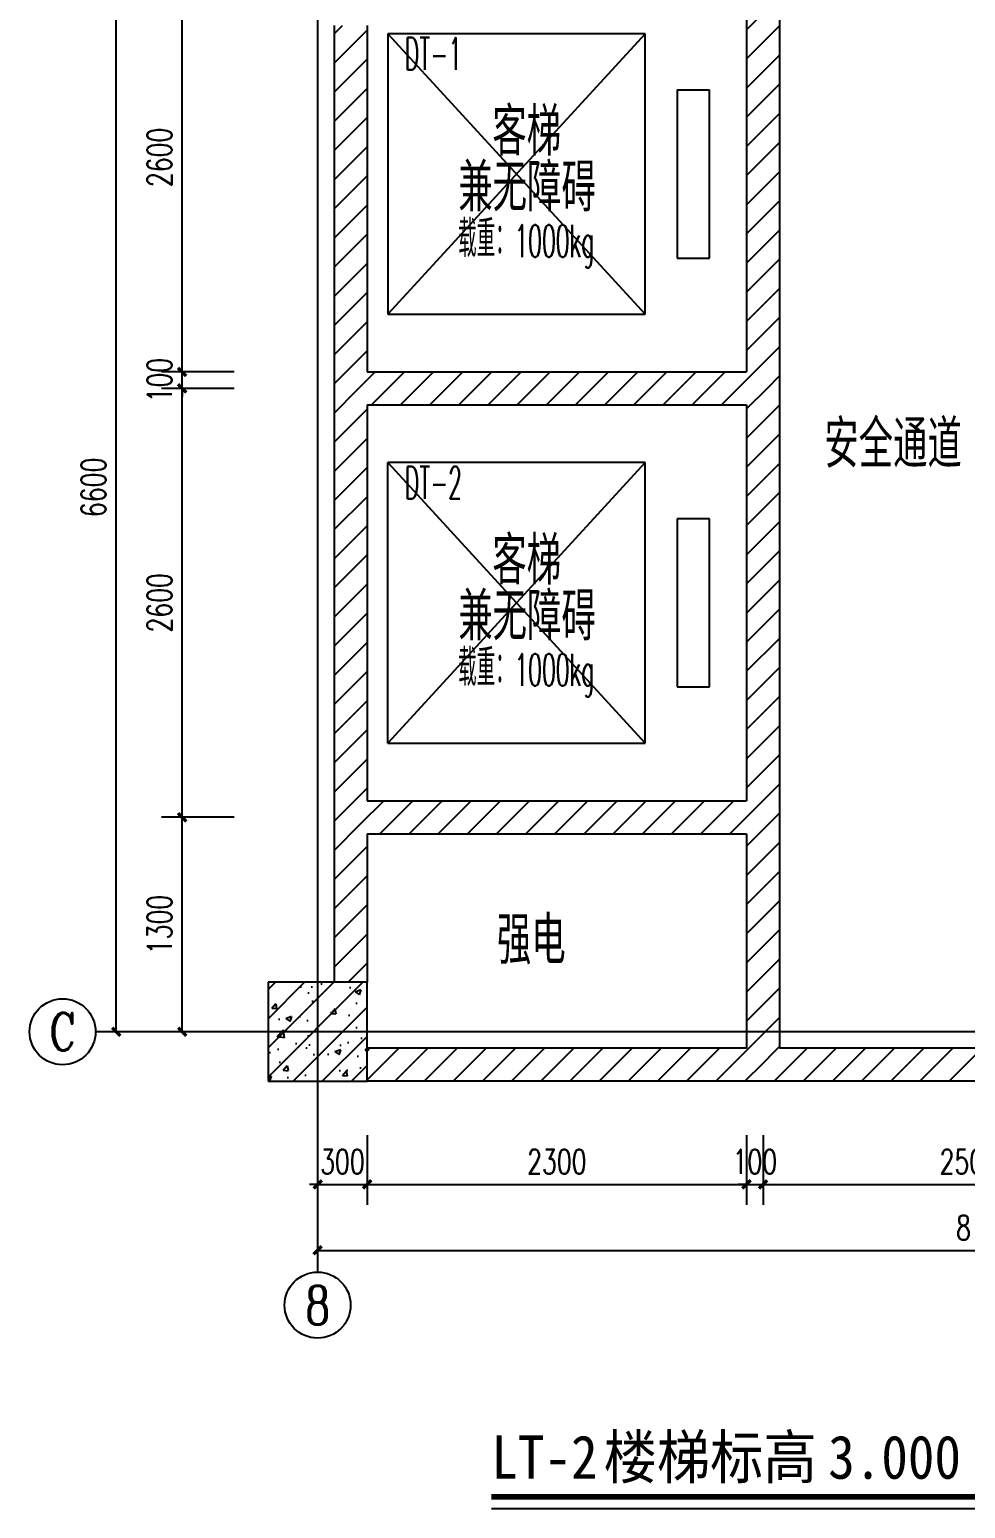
# Model space of a CAD drawing. Extents: x 1738711 to 2346805, y 1189731 to 2516152.
# Drawn here: x 2002364 to 2008037, y 1383537 to 1392502 of the extents above; entities that cross this region are included whole.
import ezdxf
from ezdxf.enums import TextEntityAlignment as Align

# ---------------------------------------------------------------- set-up
doc = ezdxf.new("R2010")
doc.units = 0
doc.header["$LTSCALE"] = 1000
doc.header["$MEASUREMENT"] = 0
doc.linetypes.add('复件 140224通州运河二期售楼部条件图_t3$0$X-ME SHAFT SH$0$X-B2$0$WATER_LINE', pattern=[0])
for name, color, linetype in [('AR-TEXT', 7, 'Continuous'), ('AXIS', 3, 'Continuous'), ('AXIS_TEXT', 7, 'Continuous'), ('COLUMN', 9, 'Continuous'), ('DIM_SYMB', 3, 'Continuous'), ('DOTE', 1, 'Continuous'), ('EVTR', 2, 'Continuous'), ('PUB_DIM', 3, 'Continuous'), ('PUB_HATCH', 8, 'Continuous'), ('PUB_TEXT', 7, 'Continuous'), ('WALL', 40, 'Continuous')]:
    doc.layers.add(name, color=color, linetype=linetype)
doc.styles.add('_TCH_AXIS', font='COMPLEX', dxfattribs={"bigfont": 'GBCBIG'})
doc.styles.add('_TCH_DIM_T3', font='SIMPLEX', dxfattribs={"width": 0.705882, "bigfont": 'GBCBIG'})
doc.styles.add('COMPLEX', font='COMPLEX')
doc.styles.get("Standard").update_dxf_attribs({"font": 'gbenor.shx', "bigfont": 'gbcbig.shx'})
doc.styles.add('黑体', font='simhei_0.ttf', dxfattribs={"width": 0.9})
doc.dimstyles.new('_TCH_ARCH&&50', dxfattribs={"dimtxt": 148.75, "dimasz": 50, "dimexe": 125, "dimexo": 150, "dimgap": 63.125, "dimtad": 1, "dimdec": 0, "dimzin": 0, "dimdsep": 46, "dimtxsty": '_TCH_DIM_T3', "dimblk": 'ARCHTICK', "dimcen": 0.09, "dimclrt": 7, "dimazin": 2, "dimtfac": 1, "dimtdec": 0, "dimtix": 1, "dimtmove": 2, "dimatfit": 3, "dimfxl": 50, "dimtolj": 1, "dimtzin": 0, "dimarcsym": 0})
pattern_1 = [(45, (0, 89.76), (-88.388383, 88.388383), [])]

# ---------------------------------------------------------------- blocks, each defined once
blk = doc.blocks.new('_ArchTick')
at = {"color": 0, "linetype": 'ByBlock', "const_width": 0.4}
blk.add_lwpolyline([(-0.5, -0.5), (0.5, 0.5)], dxfattribs=at)
blk = doc.blocks.new('*D1462')
at = {"layer": 'Defpoints', "color": 0, "transparency": 16777216}
for p in [(2002888.9, 1393026.7), (2003353.6, 1393026.7), (2003353.6, 1386426.7)]:
    blk.add_point(p, dxfattribs=at)
at = {"layer": 'PUB_DIM', "color": 0, "lineweight": -2, "transparency": 16777216}
for p, q in [((2003203.6, 1393026.7), (2002763.9, 1393026.7)), ((2002888.9, 1386426.7), (2002888.9, 1393026.7)), ((2003203.6, 1386426.7), (2002763.9, 1386426.7))]:
    blk.add_line(p, q, dxfattribs=at)
at = {"layer": 'PUB_DIM', "color": 0, "lineweight": -2, "transparency": 16777216, "xscale": 50, "yscale": 50, "zscale": 50}
for p, rotation in [((2002888.9, 1393026.7), 90), ((2002888.9, 1386426.7), 270)]:
    blk.add_blockref('_ArchTick', p, dxfattribs=dict(at, rotation=rotation))
at = {"layer": 'PUB_DIM', "color": 7, "transparency": 16777216, "insert": (2002751.4, 1389726.7), "char_height": 148.75, "attachment_point": 5, "rotation": 90, "style": '_TCH_DIM_T3'}
blk.add_mtext('\\A1;6600', dxfattribs=at)
blk = doc.blocks.new('*D1463')
at = {"layer": 'Defpoints', "color": 0, "transparency": 16777216}
for p in [(2003288.9, 1387726.7), (2003753.6, 1387726.7), (2003753.6, 1386426.7)]:
    blk.add_point(p, dxfattribs=at)
at = {"layer": 'PUB_DIM', "color": 0, "lineweight": -2, "transparency": 16777216}
for p, q in [((2003603.6, 1387726.7), (2003163.9, 1387726.7)), ((2003288.9, 1386426.7), (2003288.9, 1387726.7)), ((2003603.6, 1386426.7), (2003163.9, 1386426.7))]:
    blk.add_line(p, q, dxfattribs=at)
at = {"layer": 'PUB_DIM', "color": 0, "lineweight": -2, "transparency": 16777216, "xscale": 50, "yscale": 50, "zscale": 50}
for p, rotation in [((2003288.9, 1387726.7), 90), ((2003288.9, 1386426.7), 270)]:
    blk.add_blockref('_ArchTick', p, dxfattribs=dict(at, rotation=rotation))
at = {"layer": 'PUB_DIM', "color": 7, "transparency": 16777216, "insert": (2003151.4, 1387076.7), "char_height": 148.75, "attachment_point": 5, "rotation": 90, "style": '_TCH_DIM_T3'}
blk.add_mtext('\\A1;1300', dxfattribs=at)
blk = doc.blocks.new('*D1464')
at = {"layer": 'Defpoints', "color": 0, "transparency": 16777216}
for p in [(2003288.9, 1390326.7), (2003753.6, 1390326.7), (2003753.6, 1387726.7)]:
    blk.add_point(p, dxfattribs=at)
at = {"layer": 'PUB_DIM', "color": 0, "lineweight": -2, "transparency": 16777216}
for p, q in [((2003603.6, 1390326.7), (2003163.9, 1390326.7)), ((2003288.9, 1387726.7), (2003288.9, 1390326.7)), ((2003603.6, 1387726.7), (2003163.9, 1387726.7))]:
    blk.add_line(p, q, dxfattribs=at)
at = {"layer": 'PUB_DIM', "color": 0, "lineweight": -2, "transparency": 16777216, "xscale": 50, "yscale": 50, "zscale": 50}
for p, rotation in [((2003288.9, 1390326.7), 90), ((2003288.9, 1387726.7), 270)]:
    blk.add_blockref('_ArchTick', p, dxfattribs=dict(at, rotation=rotation))
at = {"layer": 'PUB_DIM', "color": 7, "transparency": 16777216, "insert": (2003151.4, 1389026.7), "char_height": 148.75, "attachment_point": 5, "rotation": 90, "style": '_TCH_DIM_T3'}
blk.add_mtext('\\A1;2600', dxfattribs=at)
blk = doc.blocks.new('*D1465')
at = {"layer": 'Defpoints', "color": 0, "transparency": 16777216}
for p in [(2003288.9, 1390426.7), (2003753.6, 1390426.7), (2003753.6, 1390326.7)]:
    blk.add_point(p, dxfattribs=at)
at = {"layer": 'PUB_DIM', "color": 0, "lineweight": -2, "transparency": 16777216}
for p, q in [((2003603.6, 1390426.7), (2003163.9, 1390426.7)), ((2003288.9, 1390426.7), (2003288.9, 1390476.7)), ((2003288.9, 1390326.7), (2003288.9, 1390426.7)), ((2003603.6, 1390326.7), (2003163.9, 1390326.7)), ((2003288.9, 1390326.7), (2003288.9, 1390276.7))]:
    blk.add_line(p, q, dxfattribs=at)
at = {"layer": 'PUB_DIM', "color": 0, "lineweight": -2, "transparency": 16777216, "xscale": 50, "yscale": 50, "zscale": 50}
for p, rotation in [((2003288.9, 1390426.7), 270), ((2003288.9, 1390326.7), 90)]:
    blk.add_blockref('_ArchTick', p, dxfattribs=dict(at, rotation=rotation))
at = {"layer": 'PUB_DIM', "color": 7, "transparency": 16777216, "insert": (2003151.4, 1390376.7), "char_height": 148.75, "attachment_point": 5, "rotation": 90, "style": '_TCH_DIM_T3'}
blk.add_mtext('\\A1;100', dxfattribs=at)
blk = doc.blocks.new('*D1466')
at = {"layer": 'Defpoints', "color": 0, "transparency": 16777216}
for p in [(2003288.9, 1393026.7), (2003753.6, 1393026.7), (2003753.6, 1390426.7)]:
    blk.add_point(p, dxfattribs=at)
at = {"layer": 'PUB_DIM', "color": 0, "lineweight": -2, "transparency": 16777216}
for p, q in [((2003603.6, 1393026.7), (2003163.9, 1393026.7)), ((2003288.9, 1390426.7), (2003288.9, 1393026.7)), ((2003603.6, 1390426.7), (2003163.9, 1390426.7))]:
    blk.add_line(p, q, dxfattribs=at)
at = {"layer": 'PUB_DIM', "color": 0, "lineweight": -2, "transparency": 16777216, "xscale": 50, "yscale": 50, "zscale": 50}
for p, rotation in [((2003288.9, 1393026.7), 90), ((2003288.9, 1390426.7), 270)]:
    blk.add_blockref('_ArchTick', p, dxfattribs=dict(at, rotation=rotation))
at = {"layer": 'PUB_DIM', "color": 7, "transparency": 16777216, "insert": (2003151.4, 1391726.7), "char_height": 148.75, "attachment_point": 5, "rotation": 90, "style": '_TCH_DIM_T3'}
blk.add_mtext('\\A1;2600', dxfattribs=at)
blk = doc.blocks.new('*D1477')
at = {"layer": 'Defpoints', "color": 0, "transparency": 16777216}
for p in [(2004110.1, 1385550.2), (2012210.1, 1385550.2), (2012210.1, 1385101.6)]:
    blk.add_point(p, dxfattribs=at)
at = {"layer": 'PUB_DIM', "color": 0, "lineweight": -2, "transparency": 16777216}
for p, q in [((2004110.1, 1385400.2), (2004110.1, 1384976.6)), ((2012210.1, 1385400.2), (2012210.1, 1384976.6)), ((2004110.1, 1385101.6), (2012210.1, 1385101.6))]:
    blk.add_line(p, q, dxfattribs=at)
at = {"layer": 'PUB_DIM', "color": 0, "lineweight": -2, "transparency": 16777216, "xscale": 50, "yscale": 50, "zscale": 50, "rotation": 180}
blk.add_blockref('_ArchTick', (2004110.1, 1385101.6), dxfattribs=at)
at = {"layer": 'PUB_DIM', "color": 0, "lineweight": -2, "transparency": 16777216, "xscale": 50, "yscale": 50, "zscale": 50}
blk.add_blockref('_ArchTick', (2012210.1, 1385101.6), dxfattribs=at)
at = {"layer": 'PUB_DIM', "color": 7, "transparency": 16777216, "insert": (2008160.1, 1385239.1), "char_height": 148.75, "attachment_point": 5, "style": '_TCH_DIM_T3'}
blk.add_mtext('\\A1;8100', dxfattribs=at)
blk = doc.blocks.new('*D1478')
at = {"layer": 'Defpoints', "color": 0, "transparency": 16777216}
for p in [(2004110.1, 1385950.2), (2004410.1, 1385950.2), (2004410.1, 1385501.6)]:
    blk.add_point(p, dxfattribs=at)
at = {"layer": 'PUB_DIM', "color": 0, "lineweight": -2, "transparency": 16777216}
for p, q in [((2004110.1, 1385800.2), (2004110.1, 1385376.6)), ((2004410.1, 1385800.2), (2004410.1, 1385376.6)), ((2004110.1, 1385501.6), (2004060.1, 1385501.6)), ((2004110.1, 1385501.6), (2004410.1, 1385501.6)), ((2004410.1, 1385501.6), (2004460.1, 1385501.6))]:
    blk.add_line(p, q, dxfattribs=at)
at = {"layer": 'PUB_DIM', "color": 0, "lineweight": -2, "transparency": 16777216, "xscale": 50, "yscale": 50, "zscale": 50}
blk.add_blockref('_ArchTick', (2004110.1, 1385501.6), dxfattribs=at)
at = {"layer": 'PUB_DIM', "color": 0, "lineweight": -2, "transparency": 16777216, "xscale": 50, "yscale": 50, "zscale": 50, "rotation": 180}
blk.add_blockref('_ArchTick', (2004410.1, 1385501.6), dxfattribs=at)
at = {"layer": 'PUB_DIM', "color": 7, "transparency": 16777216, "insert": (2004260.1, 1385639.1), "char_height": 148.75, "attachment_point": 5, "style": '_TCH_DIM_T3'}
blk.add_mtext('\\A1;300', dxfattribs=at)
blk = doc.blocks.new('*D1479')
at = {"layer": 'Defpoints', "color": 0, "transparency": 16777216}
for p in [(2004410.1, 1385950.2), (2006710.1, 1385950.2), (2006710.1, 1385501.6)]:
    blk.add_point(p, dxfattribs=at)
at = {"layer": 'PUB_DIM', "color": 0, "lineweight": -2, "transparency": 16777216}
for p, q in [((2004410.1, 1385800.2), (2004410.1, 1385376.6)), ((2006710.1, 1385800.2), (2006710.1, 1385376.6)), ((2004410.1, 1385501.6), (2006710.1, 1385501.6))]:
    blk.add_line(p, q, dxfattribs=at)
at = {"layer": 'PUB_DIM', "color": 0, "lineweight": -2, "transparency": 16777216, "xscale": 50, "yscale": 50, "zscale": 50, "rotation": 180}
blk.add_blockref('_ArchTick', (2004410.1, 1385501.6), dxfattribs=at)
at = {"layer": 'PUB_DIM', "color": 0, "lineweight": -2, "transparency": 16777216, "xscale": 50, "yscale": 50, "zscale": 50}
blk.add_blockref('_ArchTick', (2006710.1, 1385501.6), dxfattribs=at)
at = {"layer": 'PUB_DIM', "color": 7, "transparency": 16777216, "insert": (2005560.1, 1385639.1), "char_height": 148.75, "attachment_point": 5, "style": '_TCH_DIM_T3'}
blk.add_mtext('\\A1;2300', dxfattribs=at)
blk = doc.blocks.new('*D1480')
at = {"layer": 'Defpoints', "color": 0, "transparency": 16777216}
for p in [(2006710.1, 1385950.2), (2006810.1, 1385950.2), (2006810.1, 1385501.6)]:
    blk.add_point(p, dxfattribs=at)
at = {"layer": 'PUB_DIM', "color": 0, "lineweight": -2, "transparency": 16777216}
for p, q in [((2006710.1, 1385800.2), (2006710.1, 1385376.6)), ((2006810.1, 1385800.2), (2006810.1, 1385376.6)), ((2006710.1, 1385501.6), (2006660.1, 1385501.6)), ((2006710.1, 1385501.6), (2006810.1, 1385501.6)), ((2006810.1, 1385501.6), (2006860.1, 1385501.6))]:
    blk.add_line(p, q, dxfattribs=at)
at = {"layer": 'PUB_DIM', "color": 0, "lineweight": -2, "transparency": 16777216, "xscale": 50, "yscale": 50, "zscale": 50}
blk.add_blockref('_ArchTick', (2006710.1, 1385501.6), dxfattribs=at)
at = {"layer": 'PUB_DIM', "color": 0, "lineweight": -2, "transparency": 16777216, "xscale": 50, "yscale": 50, "zscale": 50, "rotation": 180}
blk.add_blockref('_ArchTick', (2006810.1, 1385501.6), dxfattribs=at)
at = {"layer": 'PUB_DIM', "color": 7, "transparency": 16777216, "insert": (2006760.1, 1385639.1), "char_height": 148.75, "attachment_point": 5, "style": '_TCH_DIM_T3'}
blk.add_mtext('\\A1;100', dxfattribs=at)
blk = doc.blocks.new('*D1481')
at = {"layer": 'Defpoints', "color": 0, "transparency": 16777216}
for p in [(2006810.1, 1385950.2), (2009310.1, 1385950.2), (2009310.1, 1385501.6)]:
    blk.add_point(p, dxfattribs=at)
at = {"layer": 'PUB_DIM', "color": 0, "lineweight": -2, "transparency": 16777216}
for p, q in [((2006810.1, 1385800.2), (2006810.1, 1385376.6)), ((2009310.1, 1385800.2), (2009310.1, 1385376.6)), ((2006810.1, 1385501.6), (2009310.1, 1385501.6))]:
    blk.add_line(p, q, dxfattribs=at)
at = {"layer": 'PUB_DIM', "color": 0, "lineweight": -2, "transparency": 16777216, "xscale": 50, "yscale": 50, "zscale": 50, "rotation": 180}
blk.add_blockref('_ArchTick', (2006810.1, 1385501.6), dxfattribs=at)
at = {"layer": 'PUB_DIM', "color": 0, "lineweight": -2, "transparency": 16777216, "xscale": 50, "yscale": 50, "zscale": 50}
blk.add_blockref('_ArchTick', (2009310.1, 1385501.6), dxfattribs=at)
at = {"layer": 'PUB_DIM', "color": 7, "transparency": 16777216, "insert": (2008060.1, 1385639.1), "char_height": 148.75, "attachment_point": 5, "style": '_TCH_DIM_T3'}
blk.add_mtext('\\A1;2500', dxfattribs=at)
blk = doc.blocks.new('_AXISO')
blk.add_circle((0, 0), 0.5)
at = {"layer": 'AXIS_TEXT', "style": 'COMPLEX', "width": 1.041667}
blk.add_attdef('A', text='', height=0.56, dxfattribs=at).set_placement((-0.25, -0.28), (0.25, -0.28), align=Align.FIT)

msp = doc.modelspace()

# ---------------------------------------------------------------- hatches: boundary and pattern name
at = {"layer": 'PUB_HATCH'}
h = msp.add_hatch(dxfattribs=at)
h.set_pattern_fill('普通砖', color=256, scale=50, style=0)
h.set_pattern_definition(pattern_1)
h.paths.add_polyline_path([(2006810.1, 1392993.3), (2006710.1, 1392926.7), (2006710.1, 1390426.7), (2006776.8, 1390326.7), (2006910.1, 1390326.7), (2006910.1, 1392926.7)])
h = msp.add_hatch(dxfattribs=at)
h.set_pattern_fill('普通砖', color=256, scale=50, style=0)
h.set_pattern_definition(pattern_1)
h.paths.add_polyline_path([(2004410.1, 1392526.7), (2004210.1, 1392526.7), (2004210.1, 1390326.7), (2004343.5, 1390326.7), (2004410.1, 1390426.7)])
at = {"layer": 'PUB_HATCH', "linetype": '复件 140224通州运河二期售楼部条件图_t3$0$X-ME SHAFT SH$0$X-B2$0$WATER_LINE'}
h = msp.add_hatch(dxfattribs=at)
h.set_pattern_fill('普通砖', color=256, scale=50, style=0)
h.set_pattern_definition(pattern_1)
h.paths.add_polyline_path([(2004343.5, 1390326.7), (2004410.1, 1390226.7), (2006710.1, 1390226.7), (2006776.8, 1390326.7), (2006710.1, 1390426.7), (2004410.1, 1390426.7)])
at = {"layer": 'PUB_HATCH'}
h = msp.add_hatch(dxfattribs=at)
h.set_pattern_fill('普通砖', color=256, scale=50, style=0)
h.set_pattern_definition(pattern_1)
h.paths.add_polyline_path([(2004343.5, 1390326.7), (2004210.1, 1390326.7), (2004210.1, 1387726.7), (2004343.5, 1387726.7), (2004410.1, 1387826.7), (2004410.1, 1390226.7)])
h = msp.add_hatch(dxfattribs=at)
h.set_pattern_fill('普通砖', color=256, scale=50, style=0)
h.set_pattern_definition(pattern_1)
h.paths.add_polyline_path([(2006776.8, 1390326.7), (2006710.1, 1390226.7), (2006710.1, 1387826.7), (2006776.8, 1387726.7), (2006910.1, 1387726.7), (2006910.1, 1390326.7)])
at = {"layer": 'PUB_HATCH', "linetype": '复件 140224通州运河二期售楼部条件图_t3$0$X-ME SHAFT SH$0$X-B2$0$WATER_LINE'}
h = msp.add_hatch(dxfattribs=at)
h.set_pattern_fill('普通砖', color=256, scale=50, style=0)
h.set_pattern_definition(pattern_1)
h.paths.add_polyline_path([(2004343.5, 1387726.7), (2004410.1, 1387626.7), (2006710.1, 1387626.7), (2006776.8, 1387726.7), (2006710.1, 1387826.7), (2004410.1, 1387826.7)])
at = {"layer": 'PUB_HATCH'}
h = msp.add_hatch(dxfattribs=at)
h.set_pattern_fill('普通砖', color=256, scale=50, style=0)
h.set_pattern_definition(pattern_1)
h.paths.add_polyline_path([(2004210.1, 1386726.7), (2004410.1, 1386726.7), (2004410.1, 1387626.7), (2004343.5, 1387726.7), (2004210.1, 1387726.7)])
h = msp.add_hatch(dxfattribs=at)
h.set_pattern_fill('普通砖', color=256, scale=50, style=0)
h.set_pattern_definition(pattern_1)
h.paths.add_polyline_path([(2006776.8, 1387726.7), (2006710.1, 1387626.7), (2006710.1, 1386326.7), (2006810.1, 1386260), (2006910.1, 1386326.7), (2006910.1, 1387726.7)])
at = {"layer": 'PUB_HATCH', "linetype": '复件 140224通州运河二期售楼部条件图_t3$0$X-ME SHAFT SH$0$X-B2$0$WATER_LINE'}
h = msp.add_hatch(dxfattribs=at)
h.set_pattern_fill('钢筋混凝土', color=256, scale=50, style=0)
h.set_pattern_definition([(45, (0, 0), (-88.3883476, 88.3883476), []), (50, (0, 0), (358.63009, -31.376067), [37.5, -412.5]), (355, (0, 0), (-69.375667, 376.096067), [30, -330]), (100.4514, (29.9, -2.6), (289.25469, 344.71977), [31.870095, -350.571056]), (46.1842, (0, 100), (533.620524, -82.75951), [56.25, -618.75]), (96.6356, (44.47, 93.1), (467.33135, 487.05894), [47.80514, -525.8565]), (351.1842, (0, 100), (467.33097, 487.0593), [45, -495]), (21, (50, 75), (298.453526, -201.309445), [37.5, -412.5]), (326, (50, 75), (121.657666, 362.57502), [30, -330]), (71.4514, (74.87, 58.22), (420.111314, 161.26525), [31.870095, -350.571056]), (37.5, (0, 0), (6.0799277, 166.446927), [0, -326, 0, -335, 0, -331.25]), (7.5, (0, 0), (131.534769, 197.205856), [0, -191, 0, -318.5, 0, -126.25]), (327.5, (-111.5, 0), (266.911218, -11.277436), [0, -125, 0, -390, 0, -517.5]), (317.5, (-161.5, 0), (291.593085, 50.052491), [0, -162.5, 0, -259, 0, -367.5])])
h.paths.add_polyline_path([(2003810.1, 1386126.7), (2004410.1, 1386126.7), (2004410.1, 1386726.7), (2003810.1, 1386726.7)])
at = {"layer": 'PUB_HATCH'}
h = msp.add_hatch(dxfattribs=at)
h.set_pattern_fill('普通砖', color=256, scale=50, style=0)
h.set_pattern_definition(pattern_1)
h.paths.add_polyline_path([(2004410.1, 1386326.7), (2004410.1, 1386126.7), (2006810.1, 1386126.7), (2006810.1, 1386260), (2006710.1, 1386326.7)])
h = msp.add_hatch(dxfattribs=at)
h.set_pattern_fill('普通砖', color=256, scale=50, style=0)
h.set_pattern_definition(pattern_1)
h.paths.add_polyline_path([(2009310.1, 1386260), (2009210.1, 1386326.7), (2006910.1, 1386326.7), (2006810.1, 1386260), (2006810.1, 1386126.7), (2009310.1, 1386126.7)])

# ---------------------------------------------------------------- linework, layer by layer
at = {"layer": 'AXIS'}
for p, q in [((2003263.9, 1386426.7), (2002763.9, 1386426.7)), ((2004110.1, 1385469.6), (2004110.1, 1384969.6))]:
    msp.add_line(p, q, dxfattribs=at)
at = {"layer": 'COLUMN', "linetype": '复件 140224通州运河二期售楼部条件图_t3$0$X-ME SHAFT SH$0$X-B2$0$WATER_LINE'}
for p, q in [((2004410.1, 1386726.7), (2003810.1, 1386726.7)), ((2003810.1, 1386726.7), (2003810.1, 1386126.7)), ((2004410.1, 1386126.7), (2004410.1, 1386726.7)), ((2003810.1, 1386126.7), (2004410.1, 1386126.7))]:
    msp.add_line(p, q, dxfattribs=at)
at = {"layer": 'DIM_SYMB', "const_width": 35}
msp.add_lwpolyline([(2005163.3, 1383607.2), (2010085.5, 1383607.2)], dxfattribs=at)
at = {"layer": 'DIM_SYMB'}
msp.add_lwpolyline([(2005163.3, 1383537.2), (2010085.5, 1383537.2)], dxfattribs=at)
at = {"layer": 'DOTE'}
for p, q in [((2004110.1, 1394226.9), (2004110.1, 1385283.7)), ((2013716.5, 1386426.7), (2003094.3, 1386426.7))]:
    msp.add_line(p, q, dxfattribs=at)
at = {"layer": 'EVTR', "linetype": '复件 140224通州运河二期售楼部条件图_t3$0$X-ME SHAFT SH$0$X-B2$0$WATER_LINE'}
for p, q in [((2006095.1, 1392476.7), (2004535.1, 1392476.7)), ((2004535.1, 1392476.7), (2004535.1, 1390776.7)), ((2006095.1, 1392476.7), (2004535.1, 1390776.7)), ((2004535.1, 1392476.7), (2006095.1, 1390776.7)), ((2006095.1, 1390776.7), (2006095.1, 1392476.7)), ((2006290.1, 1392136.7), (2006290.1, 1391116.7)), ((2006290.1, 1392136.7), (2006485.1, 1392136.7)), ((2006485.1, 1391116.7), (2006485.1, 1392136.7)), ((2006290.1, 1391116.7), (2006485.1, 1391116.7)), ((2004535.1, 1390776.7), (2006095.1, 1390776.7)), ((2006095.1, 1389876.7), (2004535.1, 1389876.7)), ((2006095.1, 1389876.7), (2004535.1, 1388176.7)), ((2004535.1, 1389876.7), (2006095.1, 1388176.7)), ((2004535.1, 1388176.7), (2004535.1, 1389876.7)), ((2006095.1, 1388176.7), (2006095.1, 1389876.7)), ((2006485.1, 1389536.7), (2006290.1, 1389536.7)), ((2006290.1, 1389536.7), (2006290.1, 1388516.7)), ((2006485.1, 1388516.7), (2006485.1, 1389536.7)), ((2006290.1, 1388516.7), (2006485.1, 1388516.7)), ((2004535.1, 1388176.7), (2006095.1, 1388176.7))]:
    msp.add_line(p, q, dxfattribs=at)
at = {"layer": 'WALL'}
for p, q in [((2006710.1, 1392926.7), (2006710.1, 1390426.7)), ((2006910.1, 1392926.7), (2006910.1, 1390326.7)), ((2004210.1, 1392526.7), (2004210.1, 1390326.7)), ((2004410.1, 1392526.7), (2004410.1, 1390426.7)), ((2004210.1, 1390326.7), (2004210.1, 1387726.7)), ((2006910.1, 1390326.7), (2006910.1, 1387726.7)), ((2004410.1, 1390226.7), (2004410.1, 1387826.7)), ((2006710.1, 1390226.7), (2006710.1, 1387826.7)), ((2004210.1, 1387726.7), (2004210.1, 1386726.7)), ((2006910.1, 1387726.7), (2006910.1, 1386326.7)), ((2004410.1, 1387626.7), (2004410.1, 1386726.7)), ((2006710.1, 1387626.7), (2006710.1, 1386326.7)), ((2006710.1, 1386326.7), (2004410.1, 1386326.7)), ((2009210.1, 1386326.7), (2006910.1, 1386326.7)), ((2006810.1, 1386126.7), (2004410.1, 1386126.7)), ((2009310.1, 1386126.7), (2006810.1, 1386126.7))]:
    msp.add_line(p, q, dxfattribs=at)
at = {"layer": 'WALL', "linetype": '复件 140224通州运河二期售楼部条件图_t3$0$X-ME SHAFT SH$0$X-B2$0$WATER_LINE'}
for p, q in [((2004410.1, 1390426.7), (2006710.1, 1390426.7)), ((2004410.1, 1390226.7), (2006710.1, 1390226.7)), ((2004410.1, 1387826.7), (2006710.1, 1387826.7)), ((2004410.1, 1387626.7), (2006710.1, 1387626.7))]:
    msp.add_line(p, q, dxfattribs=at)

# ---------------------------------------------------------------- block references
at = {"layer": 'AXIS'}
ref = msp.add_blockref('_AXISO', (2002563.9, 1386426.7), dxfattribs=dict(at, xscale=400, yscale=400, zscale=400))
ref.add_attrib('A', 'C', dxfattribs={"layer": 'AXIS_TEXT', "ltscale": 0.5, "height": 227.8, "style": '_TCH_AXIS'}).set_placement((2002482.6, 1386312.8), (2002645.3, 1386312.8), align=Align.FIT)
ref = msp.add_blockref('_AXISO', (2004110.1, 1384769.6), dxfattribs=dict(at, xscale=400, yscale=400, zscale=400))
ref.add_attrib('A', '8', dxfattribs={"layer": 'AXIS_TEXT', "ltscale": 0.5, "height": 233, "style": '_TCH_AXIS'}).set_placement((2004032.5, 1384653.1), (2004187.8, 1384653.1), align=Align.FIT)

# ---------------------------------------------------------------- texts
at = {"layer": 'AR-TEXT', "style": '_TCH_DIM_T3'}
for s, height, width, p in [('DT-1', 195.5, 0.49827, (2004638.7, 1392257.6)), ('载重：', 221.84, 0.705882, (2004961, 1391122.7)), ('1000kg', 195.5, 0.49827, (2005303, 1391122.7)), ('DT-2', 195.5, 0.49827, (2004638.7, 1389657.6)), ('载重：', 221.84, 0.705882, (2004961, 1388522.7)), ('1000kg', 195.5, 0.49827, (2005303, 1388522.7))]:
    msp.add_text(s, height=height, dxfattribs=dict(at, width=width)).set_placement(p)
at = {"layer": 'AR-TEXT'}
for s, p in [('客梯', (2005168.9, 1391737.8)), ('兼无障碍', (2004962.9, 1391399.4)), ('安全通道', (2007181.4, 1389844.8)), ('客梯', (2005168.9, 1389137.8)), ('兼无障碍', (2004962.9, 1388799.4)), ('强电', (2005196.6, 1386836.6))]:
    msp.add_text(s, height=289.36, dxfattribs=at).set_placement(p)
at = {"layer": 'PUB_TEXT', "color": 7, "style": '黑体', "width": 0.9}
for s, p in [('LT-2', (2005163.3, 1383717.1)), ('楼梯标高', (2005843.8, 1383717.1)), ('3.000', (2007204.9, 1383717.1))]:
    msp.add_text(s, height=262.87, dxfattribs=at).set_placement(p)

# ---------------------------------------------------------------- dimensions: what is measured, and where the dimension line sits
at = {"layer": 'PUB_DIM'}
for p1, p2, distance, picture, middle in [((2003353.6, 1386426.7), (2003353.6, 1393026.7), 464.7, '*D1462', (2002751.4, 1389726.7)), ((2003753.6, 1390426.7), (2003753.6, 1393026.7), 464.7, '*D1466', (2003151.4, 1391726.7)), ((2003753.6, 1390326.7), (2003753.6, 1390426.7), 464.7, '*D1465', (2003151.4, 1390376.7)), ((2003753.6, 1387726.7), (2003753.6, 1390326.7), 464.7, '*D1464', (2003151.4, 1389026.7)), ((2003753.6, 1386426.7), (2003753.6, 1387726.7), 464.7, '*D1463', (2003151.4, 1387076.7)), ((2004110.1, 1385950.2), (2004410.1, 1385950.2), -448.6, '*D1478', (2004260.1, 1385639.1)), ((2004410.1, 1385950.2), (2006710.1, 1385950.2), -448.6, '*D1479', (2005560.1, 1385639.1)), ((2006710.1, 1385950.2), (2006810.1, 1385950.2), -448.6, '*D1480', (2006760.1, 1385639.1)), ((2006810.1, 1385950.2), (2009310.1, 1385950.2), -448.6, '*D1481', (2008060.1, 1385639.1)), ((2004110.1, 1385550.2), (2012210.1, 1385550.2), -448.6, '*D1477', (2008160.1, 1385239.1))]:
    dim = msp.add_aligned_dim(p1=p1, p2=p2, distance=distance, dimstyle='_TCH_ARCH&&50', dxfattribs=at)
    dim.commit()
    dim.dimension.update_dxf_attribs({"geometry": picture, "text_midpoint": middle})

doc.saveas('drawing.dxf')
